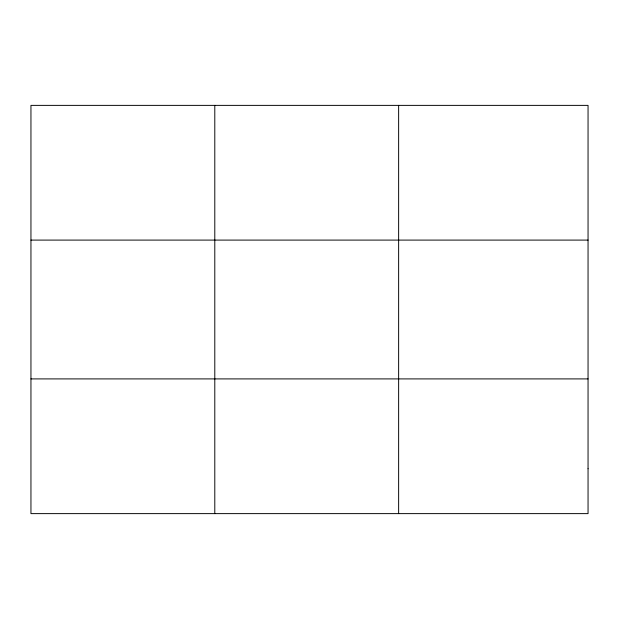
<?xml version="1.0" encoding="UTF-8"?>
<svg xmlns="http://www.w3.org/2000/svg" width="619" height="619" viewBox="0 0 619 619"><rect width="100%" height="100%" fill="white"/><g stroke="black" fill="none" stroke-linecap="round" stroke-linejoin="round"><path stroke-width="0.93" d="M214.793 513.623L214.793 105.377M398.636 513.623L398.636 105.377M30.95 240.095L588.05 240.095M30.95 378.905L588.05 378.905M588.05 468.715L588.05 513.623L30.95 513.623L30.95 105.377L588.05 105.377L588.05 468.715"/></g></svg>
